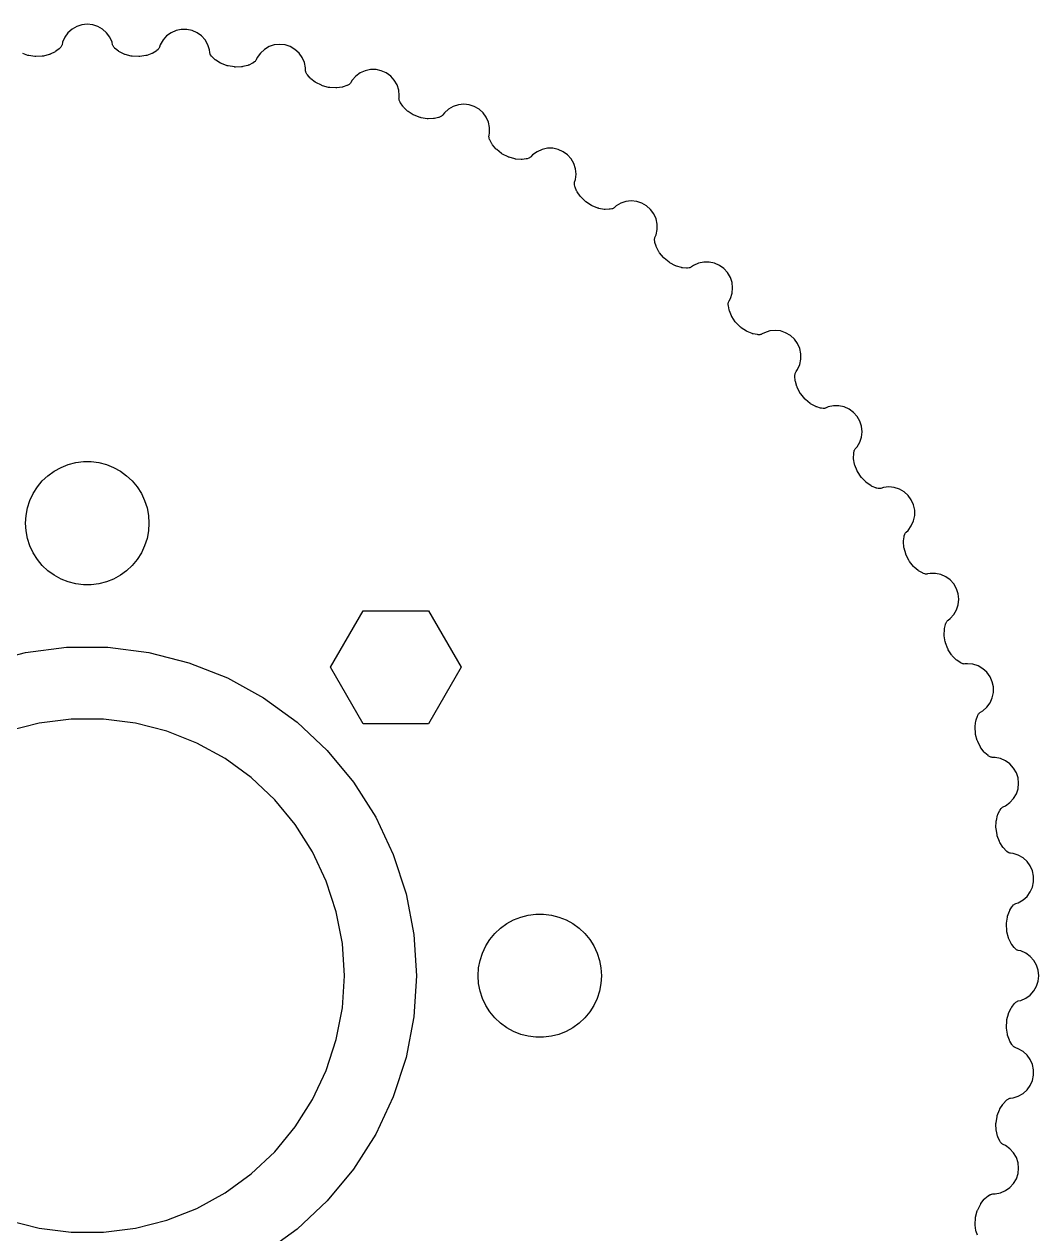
# Model space of a CAD drawing. Header units: metres. Extents: x -46 to 146, y -46 to 46.
# Drawn here: x -3.1 to 46.3, y -12.5 to 46.3 of the extents above; entities that cross this region are included whole.
import ezdxf

# ---------------------------------------------------------------- set-up
doc = ezdxf.new("R2010")
doc.units = ezdxf.units.M

msp = doc.modelspace()

# ---------------------------------------------------------------- linework, layer by layer
for p, q in [((-0.74272, 46.0223), (-0.93903, 45.8455)), ((-0.51395, 46.1544), (-0.74272, 46.0223)), ((-0.2627, 46.236), (-0.51395, 46.1544)), ((0, 46.2636), (-0.2627, 46.236)), ((0.2627, 46.236), (0, 46.2636)), ((0.51395, 46.1544), (0.2627, 46.236)), ((0.74272, 46.0223), (0.51395, 46.1544)), ((0.93903, 45.8455), (0.74272, 46.0223)), ((4.31326, 45.9552), (4.07198, 45.8478)), ((4.57172, 46.0102), (4.31326, 45.9552)), ((4.83585, 46.0102), (4.57172, 46.0102)), ((5.09422, 45.9552), (4.83585, 46.0102)), ((5.3356, 45.8478), (5.09422, 45.9552)), ((-1.20177, 45.3905), (-1.22839, 45.2652)), ((-1.09433, 45.6318), (-1.20177, 45.3905)), ((-0.93903, 45.8455), (-1.09433, 45.6318)), ((1.09433, 45.6318), (0.93903, 45.8455)), ((1.20177, 45.3905), (1.09433, 45.6318)), ((1.22839, 45.2652), (1.20177, 45.3905)), ((3.68149, 45.4962), (3.54941, 45.2674)), ((3.85828, 45.6925), (3.68149, 45.4962)), ((4.07198, 45.8478), (3.85828, 45.6925)), ((5.54927, 45.6925), (5.3356, 45.8478)), ((5.72604, 45.4962), (5.54927, 45.6925)), ((5.85818, 45.2674), (5.72604, 45.4962)), ((-2.89284, 44.7474), (-3.13646, 44.8361)), ((-2.87502, 44.7416), (-2.89284, 44.7474)), ((-2.84431, 44.735), (-2.87502, 44.7416)), ((-2.54857, 44.6908), (-2.84431, 44.735)), ((-2.1864, 44.7047), (-2.49847, 44.6884)), ((-2.16768, 44.7064), (-2.1864, 44.7047)), ((-2.13684, 44.7124), (-2.16768, 44.7064)), ((-1.84734, 44.7873), (-2.13684, 44.7124)), ((-1.82941, 44.7927), (-1.84734, 44.7873)), ((-1.80038, 44.8046), (-1.82941, 44.7927)), ((-1.56735, 44.9183), (-1.80038, 44.8046)), ((-1.5511, 44.927), (-1.56735, 44.9183)), ((-1.52502, 44.9445), (-1.5511, 44.927)), ((-1.37024, 45.0629), (-1.52502, 44.9445)), ((-1.35703, 45.0738), (-1.37024, 45.0629)), ((-1.33481, 45.0959), (-1.35703, 45.0738)), ((-1.28557, 45.1517), (-1.33481, 45.0959)), ((-1.26471, 45.1788), (-1.28557, 45.1517)), ((-1.24901, 45.206), (-1.26471, 45.1788)), ((-1.23683, 45.235), (-1.24901, 45.206)), ((-1.22839, 45.2652), (-1.23683, 45.235)), ((1.23778, 45.2323), (1.22839, 45.2652)), ((1.25027, 45.2035), (1.23778, 45.2323)), ((1.26628, 45.1765), (1.25027, 45.2035)), ((1.28554, 45.1517), (1.26628, 45.1765)), ((1.33478, 45.096), (1.28554, 45.1517)), ((1.34656, 45.0835), (1.33478, 45.096)), ((1.37024, 45.0629), (1.34656, 45.0835)), ((1.52504, 44.9444), (1.37024, 45.0629)), ((1.54005, 44.9338), (1.52504, 44.9444)), ((1.56735, 44.9183), (1.54005, 44.9338)), ((1.80037, 44.8046), (1.56735, 44.9183)), ((1.8175, 44.797), (1.80037, 44.8046)), ((1.84734, 44.7873), (1.8175, 44.797)), ((2.13684, 44.7124), (1.84734, 44.7873)), ((2.15523, 44.7083), (2.13684, 44.7124)), ((2.18642, 44.7047), (2.15523, 44.7083)), ((2.49849, 44.6884), (2.18642, 44.7047)), ((2.84431, 44.735), (2.54857, 44.6908)), ((2.8627, 44.7385), (2.84431, 44.735)), ((2.89282, 44.7474), (2.8627, 44.7385)), ((3.13646, 44.8361), (2.89282, 44.7474)), ((3.15353, 44.843), (3.13646, 44.8361)), ((3.18129, 44.8577), (3.15353, 44.843)), ((3.34761, 44.9593), (3.18129, 44.8577)), ((3.36191, 44.9687), (3.34761, 44.9593)), ((3.38632, 44.9884), (3.36191, 44.9687)), ((3.44112, 45.0387), (3.38632, 44.9884)), ((3.46469, 45.0635), (3.44112, 45.0387)), ((3.48314, 45.0889), (3.46469, 45.0635)), ((3.49826, 45.1164), (3.48314, 45.0889)), ((3.50983, 45.1456), (3.49826, 45.1164)), ((3.54941, 45.2674), (3.50983, 45.1456)), ((5.93977, 45.0162), (5.85818, 45.2674)), ((5.95316, 44.8889), (5.93977, 45.0162)), ((5.95906, 44.8551), (5.95316, 44.8889)), ((5.96848, 44.8252), (5.95906, 44.8551)), ((5.98157, 44.7967), (5.96848, 44.8252)), ((5.99814, 44.77), (5.98157, 44.7967)), ((6.04131, 44.7094), (5.99814, 44.77)), ((6.05171, 44.6958), (6.04131, 44.7094)), ((8.41698, 44.8622), (8.2617, 44.6485)), ((8.61325, 45.0389), (8.41698, 44.8622)), ((8.84207, 45.171), (8.61325, 45.0389)), ((9.09332, 45.2526), (8.84207, 45.171)), ((9.35603, 45.2803), (9.09332, 45.2526)), ((9.61873, 45.2526), (9.35603, 45.2803)), ((9.86996, 45.171), (9.61873, 45.2526)), ((10.0987, 45.0389), (9.86996, 45.171)), ((10.2951, 44.8621), (10.0987, 45.0389)), ((10.4503, 44.6484), (10.2951, 44.8621)), ((-2.52988, 44.6887), (-2.54857, 44.6908)), ((-2.49847, 44.6884), (-2.52988, 44.6887)), ((2.51729, 44.6881), (2.49849, 44.6884)), ((2.54857, 44.6908), (2.51729, 44.6881)), ((6.07312, 44.6728), (6.05171, 44.6958)), ((6.21469, 44.5388), (6.07312, 44.6728)), ((6.22849, 44.5267), (6.21469, 44.5388)), ((6.25401, 44.5084), (6.22849, 44.5267)), ((6.47386, 44.371), (6.25401, 44.5084)), ((6.49011, 44.3617), (6.47386, 44.371)), ((6.51877, 44.3488), (6.49011, 44.3617)), ((6.79886, 44.2441), (6.51877, 44.3488)), ((6.81671, 44.2381), (6.79886, 44.2441)), ((6.84735, 44.2313), (6.81671, 44.2381)), ((7.15601, 44.1824), (6.84735, 44.2313)), ((7.17468, 44.1802), (7.15601, 44.1824)), ((7.20607, 44.1796), (7.17468, 44.1802)), ((7.50482, 44.1927), (7.20607, 44.1796)), ((7.52348, 44.1942), (7.50482, 44.1927)), ((7.55437, 44.1999), (7.52348, 44.1942)), ((7.80594, 44.2626), (7.55437, 44.1999)), ((7.82362, 44.2677), (7.80594, 44.2626)), ((7.85277, 44.2794), (7.82362, 44.2677)), ((8.02881, 44.3631), (7.85277, 44.2794)), ((8.04402, 44.3709), (8.02881, 44.3631)), ((8.07036, 44.388), (8.04402, 44.3709)), ((8.13011, 44.4323), (8.07036, 44.388)), ((8.15616, 44.4545), (8.13011, 44.4323)), ((8.17715, 44.4779), (8.15616, 44.4545)), ((8.19508, 44.5036), (8.17715, 44.4779)), ((8.20963, 44.5315), (8.19508, 44.5036)), ((8.2617, 44.6485), (8.20963, 44.5315)), ((10.5578, 44.4072), (10.4503, 44.6484)), ((10.6127, 44.1487), (10.5578, 44.4072)), ((10.6127, 44.0207), (10.6127, 44.1487)), ((10.6151, 43.9865), (10.6127, 44.0207)), ((10.6213, 43.9557), (10.6151, 43.9865)), ((10.6313, 43.926), (10.6213, 43.9557)), ((10.645, 43.8978), (10.6313, 43.926)), ((10.6816, 43.833), (10.645, 43.8978)), ((10.6905, 43.8184), (10.6816, 43.833)), ((10.7094, 43.7933), (10.6905, 43.8184)), ((10.8362, 43.6452), (10.7094, 43.7933)), ((10.8487, 43.6317), (10.8362, 43.6452)), ((10.8722, 43.6109), (10.8487, 43.6317)), ((11.0764, 43.4512), (10.8722, 43.6109)), ((12.8835, 43.5403), (12.8194, 43.4294)), ((13.0603, 43.7366), (12.8835, 43.5403)), ((13.274, 43.8919), (13.0603, 43.7366)), ((13.5152, 43.9993), (13.274, 43.8919)), ((13.7737, 44.0542), (13.5152, 43.9993)), ((14.0379, 44.0542), (13.7737, 44.0542)), ((14.2962, 43.9993), (14.0379, 44.0542)), ((14.5376, 43.8919), (14.2962, 43.9993)), ((14.7513, 43.7366), (14.5376, 43.8919)), ((14.928, 43.5403), (14.7513, 43.7366)), ((15.0601, 43.3115), (14.928, 43.5403)), ((11.0916, 43.4402), (11.0764, 43.4512)), ((11.1188, 43.4245), (11.0916, 43.4402)), ((11.3864, 43.291), (11.1188, 43.4245)), ((11.4035, 43.2833), (11.3864, 43.291)), ((11.4333, 43.2732), (11.4035, 43.2833)), ((11.7351, 43.1924), (11.4333, 43.2732)), ((11.7535, 43.1882), (11.7351, 43.1924)), ((11.7846, 43.1843), (11.7535, 43.1882)), ((12.0831, 43.1661), (11.7846, 43.1843)), ((12.1018, 43.1657), (12.0831, 43.1661)), ((12.1331, 43.1681), (12.1018, 43.1657)), ((12.3899, 43.2042), (12.1331, 43.1681)), ((12.408, 43.2074), (12.3899, 43.2042)), ((12.4382, 43.216), (12.408, 43.2074)), ((12.622, 43.2808), (12.4382, 43.216)), ((12.6379, 43.287), (12.622, 43.2808)), ((12.6659, 43.3013), (12.6379, 43.287)), ((12.73, 43.3391), (12.6659, 43.3013)), ((12.7582, 43.3584), (12.73, 43.3391)), ((12.7816, 43.3795), (12.7582, 43.3584)), ((12.8021, 43.4032), (12.7816, 43.3795)), ((12.8194, 43.4294), (12.8021, 43.4032)), ((15.1418, 43.0602), (15.0601, 43.3115)), ((15.1694, 42.7975), (15.1418, 43.0602)), ((15.1548, 42.636), (15.156, 42.6702)), ((15.1577, 42.6047), (15.1548, 42.636)), ((15.156, 42.6702), (15.1694, 42.7975)), ((15.1646, 42.5741), (15.1577, 42.6047)), ((15.1753, 42.5446), (15.1646, 42.5741)), ((15.2049, 42.4763), (15.1753, 42.5446)), ((15.2122, 42.4609), (15.2049, 42.4763)), ((15.2284, 42.4339), (15.2122, 42.4609)), ((15.339, 42.2735), (15.2284, 42.4339)), ((18.0404, 42.3455), (17.7892, 42.2639)), ((18.3031, 42.3732), (18.0404, 42.3455)), ((18.5659, 42.3455), (18.3031, 42.3732)), ((18.8171, 42.2639), (18.5659, 42.3455)), ((15.35, 42.2587), (15.339, 42.2735)), ((15.3712, 42.2355), (15.35, 42.2587)), ((15.5577, 42.0554), (15.3712, 42.2355)), ((15.5716, 42.0429), (15.5577, 42.0554)), ((15.597, 42.0244), (15.5716, 42.0429)), ((15.8491, 41.8637), (15.597, 42.0244)), ((15.8654, 41.8542), (15.8491, 41.8637)), ((15.8939, 41.8411), (15.8654, 41.8542)), ((16.1857, 41.7291), (15.8939, 41.8411)), ((17.1904, 41.771), (17.1228, 41.7401)), ((17.2205, 41.7873), (17.1904, 41.771)), ((17.2459, 41.8058), (17.2205, 41.7873)), ((17.2688, 41.8273), (17.2459, 41.8058)), ((17.2888, 41.8515), (17.2688, 41.8273)), ((17.3641, 41.9551), (17.2888, 41.8515)), ((17.5604, 42.1318), (17.3641, 41.9551)), ((17.7892, 42.2639), (17.5604, 42.1318)), ((19.0459, 42.1318), (18.8171, 42.2639)), ((19.2422, 41.955), (19.0459, 42.1318)), ((19.3974, 41.7414), (19.2422, 41.955)), ((16.2035, 41.723), (16.1857, 41.7291)), ((16.234, 41.7159), (16.2035, 41.723)), ((16.529, 41.6666), (16.234, 41.7159)), ((16.5476, 41.6642), (16.529, 41.6666)), ((16.5789, 41.6633), (16.5476, 41.6642)), ((16.8381, 41.6724), (16.5789, 41.6633)), ((16.8564, 41.6737), (16.8381, 41.6724)), ((16.8874, 41.6791), (16.8564, 41.6737)), ((17.077, 41.7243), (16.8874, 41.6791)), ((17.0935, 41.7289), (17.077, 41.7243)), ((17.1228, 41.7401), (17.0935, 41.7289)), ((19.5049, 41.5), (19.3974, 41.7414)), ((19.5598, 41.2416), (19.5049, 41.5)), ((19.5598, 40.9774), (19.5598, 41.2416)), ((19.5281, 40.787), (19.5284, 40.8184)), ((19.5317, 40.7558), (19.5281, 40.787)), ((19.5284, 40.8184), (19.5332, 40.8522)), ((19.5393, 40.7253), (19.5317, 40.7558)), ((19.5332, 40.8522), (19.5598, 40.9774)), ((19.5616, 40.6543), (19.5393, 40.7253)), ((19.5673, 40.6381), (19.5616, 40.6543)), ((19.5805, 40.6097), (19.5673, 40.6381)), ((19.6738, 40.4385), (19.5805, 40.6097)), ((19.6832, 40.4227), (19.6738, 40.4385)), ((19.7018, 40.3974), (19.6832, 40.4227)), ((19.8684, 40.1988), (19.7018, 40.3974)), ((19.881, 40.1849), (19.8684, 40.1988)), ((19.9043, 40.1638), (19.881, 40.1849)), ((20.1383, 39.9776), (19.9043, 40.1638)), ((21.8682, 40.0655), (21.6544, 39.9102)), ((22.1095, 40.1729), (21.8682, 40.0655)), ((22.3679, 40.2278), (22.1095, 40.1729)), ((22.6321, 40.2278), (22.3679, 40.2278)), ((22.8905, 40.1729), (22.6321, 40.2278)), ((23.1318, 40.0655), (22.8905, 40.1729)), ((23.3455, 39.9102), (23.1318, 40.0655)), ((20.1534, 39.9665), (20.1383, 39.9776)), ((20.1804, 39.9505), (20.1534, 39.9665)), ((20.4589, 39.8086), (20.1804, 39.9505)), ((20.4759, 39.8007), (20.4589, 39.8086)), ((20.5056, 39.7905), (20.4759, 39.8007)), ((20.7938, 39.7106), (20.5056, 39.7905)), ((20.812, 39.7063), (20.7938, 39.7106)), ((20.8431, 39.7021), (20.812, 39.7063)), ((21.1018, 39.6841), (20.8431, 39.7021)), ((21.1202, 39.6835), (21.1018, 39.6841)), ((21.1515, 39.6855), (21.1202, 39.6835)), ((21.3448, 39.7107), (21.1515, 39.6855)), ((21.3616, 39.7135), (21.3448, 39.7107)), ((21.392, 39.7216), (21.3616, 39.7135)), ((21.4625, 39.7453), (21.392, 39.7216)), ((21.4941, 39.7584), (21.4625, 39.7453)), ((21.5213, 39.7741), (21.4941, 39.7584)), ((21.5463, 39.793), (21.5213, 39.7741)), ((21.5688, 39.815), (21.5463, 39.793)), ((21.6544, 39.9102), (21.5688, 39.815)), ((23.5223, 39.7138), (23.3455, 39.9102)), ((23.6543, 39.4851), (23.5223, 39.7138)), ((23.736, 39.2338), (23.6543, 39.4851)), ((23.7636, 38.9711), (23.736, 39.2338)), ((23.736, 38.7084), (23.7636, 38.9711)), ((23.6845, 38.5223), (23.6881, 38.5535)), ((23.6849, 38.4909), (23.6845, 38.5223)), ((23.6892, 38.4598), (23.6849, 38.4909)), ((23.6881, 38.5535), (23.6964, 38.5867)), ((23.7039, 38.3869), (23.6892, 38.4598)), ((23.6964, 38.5867), (23.736, 38.7084)), ((23.7079, 38.3702), (23.7039, 38.3869)), ((23.7181, 38.3405), (23.7079, 38.3702)), ((23.793, 38.1605), (23.7181, 38.3405)), ((23.8006, 38.1438), (23.793, 38.1605)), ((23.8165, 38.1167), (23.8006, 38.1438)), ((23.9615, 37.9017), (23.8165, 38.1167)), ((23.9725, 37.8866), (23.9615, 37.9017)), ((23.9935, 37.8633), (23.9725, 37.8866)), ((24.2067, 37.6536), (23.9935, 37.8633)), ((24.2206, 37.6409), (24.2067, 37.6536)), ((24.2458, 37.6222), (24.2206, 37.6409)), ((26.1876, 37.6418), (25.9364, 37.5601)), ((26.4503, 37.6694), (26.1876, 37.6418)), ((26.713, 37.6418), (26.4503, 37.6694)), ((26.9643, 37.5601), (26.713, 37.6418)), ((24.5079, 37.452), (24.2458, 37.6222)), ((24.5241, 37.4424), (24.5079, 37.452)), ((24.5525, 37.4291), (24.5241, 37.4424)), ((24.8308, 37.3195), (24.5525, 37.4291)), ((24.8484, 37.3133), (24.8308, 37.3195)), ((24.879, 37.3059), (24.8484, 37.3133)), ((25.1343, 37.2609), (24.879, 37.3059)), ((25.1526, 37.2584), (25.1343, 37.2609)), ((25.1839, 37.2572), (25.1526, 37.2584)), ((25.3788, 37.2621), (25.1839, 37.2572)), ((25.3958, 37.2631), (25.3788, 37.2621)), ((25.4268, 37.268), (25.3958, 37.2631)), ((25.4994, 37.2841), (25.4268, 37.268)), ((25.5323, 37.2938), (25.4994, 37.2841)), ((25.561, 37.3066), (25.5323, 37.2938)), ((25.5878, 37.3228), (25.561, 37.3066)), ((25.6124, 37.3423), (25.5878, 37.3228)), ((25.7076, 37.428), (25.6124, 37.3423)), ((25.9364, 37.5601), (25.7076, 37.428)), ((27.193, 37.4281), (26.9643, 37.5601)), ((27.3894, 37.2513), (27.193, 37.4281)), ((27.5446, 37.0376), (27.3894, 37.2513)), ((27.6521, 36.7962), (27.5446, 37.0376)), ((27.707, 36.5378), (27.6521, 36.7962)), ((27.707, 36.2737), (27.707, 36.5378)), ((27.5883, 35.8661), (27.6, 35.8983)), ((27.6, 35.8983), (27.6521, 36.0153)), ((27.6521, 36.0153), (27.707, 36.2737)), ((27.5785, 35.8042), (27.5815, 35.8355)), ((27.5795, 35.7729), (27.5785, 35.8042)), ((27.5866, 35.6988), (27.5795, 35.7729)), ((27.5815, 35.8355), (27.5883, 35.8661)), ((27.5888, 35.6818), (27.5866, 35.6988)), ((27.5959, 35.6512), (27.5888, 35.6818)), ((27.6515, 35.4644), (27.5959, 35.6512)), ((27.6574, 35.447), (27.6515, 35.4644)), ((27.6703, 35.4184), (27.6574, 35.447)), ((27.792, 35.1895), (27.6703, 35.4184)), ((27.8014, 35.1733), (27.792, 35.1895)), ((27.8198, 35.1478), (27.8014, 35.1733)), ((28.01, 34.9171), (27.8198, 35.1478)), ((28.0225, 34.903), (28.01, 34.9171)), ((28.0456, 34.8817), (28.0225, 34.903)), ((28.2885, 34.6851), (28.0456, 34.8817)), ((28.3035, 34.6738), (28.2885, 34.6851)), ((28.3304, 34.6576), (28.3035, 34.6738)), ((28.5957, 34.5196), (28.3304, 34.6576)), ((28.6126, 34.5115), (28.5957, 34.5196)), ((28.6422, 34.501), (28.6126, 34.5115)), ((28.8915, 34.4296), (28.6422, 34.501)), ((28.9093, 34.4252), (28.8915, 34.4296)), ((28.9404, 34.4207), (28.9093, 34.4252)), ((29.1347, 34.4051), (28.9404, 34.4207)), ((29.1517, 34.4044), (29.1347, 34.4051)), ((29.1831, 34.406), (29.1517, 34.4044)), ((29.257, 34.4144), (29.1831, 34.406)), ((29.2907, 34.4207), (29.257, 34.4144)), ((29.3205, 34.4304), (29.2907, 34.4207)), ((29.349, 34.4437), (29.3205, 34.4304)), ((29.3755, 34.4606), (29.349, 34.4437)), ((29.4791, 34.5358), (29.3755, 34.4606)), ((29.7204, 34.6433), (29.4791, 34.5358)), ((29.9788, 34.6982), (29.7204, 34.6433)), ((30.243, 34.6982), (29.9788, 34.6982)), ((30.5014, 34.6433), (30.243, 34.6982)), ((30.7427, 34.5358), (30.5014, 34.6433)), ((30.9564, 34.3806), (30.7427, 34.5358)), ((31.1332, 34.1842), (30.9564, 34.3806)), ((31.2653, 33.9555), (31.1332, 34.1842)), ((31.3469, 33.7042), (31.2653, 33.9555)), ((31.3745, 33.4415), (31.3469, 33.7042)), ((31.2652, 32.9276), (31.3469, 33.1788)), ((31.3469, 33.1788), (31.3745, 33.4415)), ((31.167, 32.6196), (31.1677, 32.694)), ((31.1674, 32.6026), (31.167, 32.6196)), ((31.1713, 32.5714), (31.1674, 32.6026)), ((31.1677, 32.694), (31.17, 32.7253)), ((31.17, 32.7253), (31.1762, 32.7561)), ((31.207, 32.3798), (31.1713, 32.5714)), ((31.1762, 32.7561), (31.1862, 32.7859)), ((31.1862, 32.7859), (31.2012, 32.8166)), ((31.2012, 32.8166), (31.2652, 32.9276)), ((31.2111, 32.3618), (31.207, 32.3798)), ((31.221, 32.332), (31.2111, 32.3618)), ((31.3181, 32.0916), (31.221, 32.332)), ((31.3257, 32.0746), (31.3181, 32.0916)), ((31.3414, 32.0473), (31.3257, 32.0746)), ((31.5064, 31.7979), (31.3414, 32.0473)), ((31.5173, 31.7826), (31.5064, 31.7979)), ((31.5381, 31.7591), (31.5173, 31.7826)), ((31.7591, 31.5381), (31.5381, 31.7591)), ((31.7729, 31.5253), (31.7591, 31.5381)), ((31.7979, 31.5064), (31.7729, 31.5253)), ((32.0473, 31.3414), (31.7979, 31.5064)), ((32.0633, 31.3317), (32.0473, 31.3414)), ((32.0916, 31.3181), (32.0633, 31.3317)), ((32.332, 31.221), (32.0916, 31.3181)), ((32.3494, 31.2147), (32.332, 31.221)), ((32.3798, 31.207), (32.3494, 31.2147)), ((32.5714, 31.1712), (32.3798, 31.207)), ((32.5883, 31.1687), (32.5714, 31.1712)), ((32.7589, 31.1769), (32.7281, 31.1704)), ((32.7885, 31.1873), (32.7589, 31.1769)), ((32.8166, 31.2012), (32.7885, 31.1873)), ((32.9276, 31.2652), (32.8166, 31.2012)), ((33.1788, 31.3469), (32.9276, 31.2652)), ((33.4415, 31.3745), (33.1788, 31.3469)), ((33.7042, 31.3469), (33.4415, 31.3745)), ((33.9555, 31.2653), (33.7042, 31.3469)), ((34.1842, 31.1332), (33.9555, 31.2653)), ((32.6197, 31.167), (32.5883, 31.1687)), ((32.6941, 31.1677), (32.6197, 31.167)), ((32.7281, 31.1704), (32.6941, 31.1677)), ((34.3806, 30.9564), (34.1842, 31.1332)), ((34.5358, 30.7427), (34.3806, 30.9564)), ((34.6433, 30.5014), (34.5358, 30.7427)), ((34.6982, 30.243), (34.6433, 30.5014)), ((34.6982, 29.9788), (34.6982, 30.243)), ((34.4606, 29.3755), (34.5358, 29.4791)), ((34.5358, 29.4791), (34.6433, 29.7204)), ((34.6433, 29.7204), (34.6982, 29.9788)), ((34.4046, 29.166), (34.406, 29.1832)), ((34.4051, 29.1347), (34.4046, 29.166)), ((34.4207, 28.9404), (34.4051, 29.1347)), ((34.406, 29.1832), (34.4145, 29.2571)), ((34.4145, 29.2571), (34.42, 29.288)), ((34.42, 29.288), (34.4294, 29.318)), ((34.4229, 28.9221), (34.4207, 28.9404)), ((34.4296, 28.8914), (34.4229, 28.9221)), ((34.4294, 29.318), (34.4424, 29.3465)), ((34.501, 28.6422), (34.4296, 28.8914)), ((34.4424, 29.3465), (34.4606, 29.3755)), ((34.5069, 28.6244), (34.501, 28.6422)), ((34.5196, 28.5957), (34.5069, 28.6244)), ((34.6576, 28.3304), (34.5196, 28.5957)), ((34.6669, 28.3141), (34.6576, 28.3304)), ((34.6851, 28.2885), (34.6669, 28.3141)), ((34.8817, 28.0456), (34.6851, 28.2885)), ((34.8941, 28.0314), (34.8817, 28.0456)), ((34.9171, 28.01), (34.8941, 28.0314)), ((35.1479, 27.8198), (34.9171, 28.01)), ((35.1627, 27.8085), (35.1479, 27.8198)), ((35.1895, 27.792), (35.1627, 27.8085)), ((35.4184, 27.6703), (35.1895, 27.792)), ((35.435, 27.6623), (35.4184, 27.6703)), ((35.4645, 27.6514), (35.435, 27.6623)), ((35.6513, 27.5959), (35.4645, 27.6514)), ((36.0153, 27.6521), (35.8983, 27.6)), ((36.2737, 27.707), (36.0153, 27.6521)), ((36.5378, 27.707), (36.2737, 27.707)), ((36.7962, 27.6521), (36.5378, 27.707)), ((37.0376, 27.5446), (36.7962, 27.6521)), ((35.6678, 27.5916), (35.6513, 27.5959)), ((35.6988, 27.5866), (35.6678, 27.5916)), ((35.7728, 27.5795), (35.6988, 27.5866)), ((35.8071, 27.5786), (35.7728, 27.5795)), ((35.8383, 27.5819), (35.8071, 27.5786)), ((35.8689, 27.5891), (35.8383, 27.5819)), ((35.8983, 27.6), (35.8689, 27.5891)), ((37.2513, 27.3894), (37.0376, 27.5446)), ((37.4281, 27.193), (37.2513, 27.3894)), ((37.5601, 26.9643), (37.4281, 27.193)), ((37.6418, 26.713), (37.5601, 26.9643)), ((37.6694, 26.4503), (37.6418, 26.713)), ((37.428, 25.7076), (37.5601, 25.9364)), ((37.5601, 25.9364), (37.6418, 26.1876)), ((37.6418, 26.1876), (37.6694, 26.4503)), ((37.2572, 25.1839), (37.2621, 25.3788)), ((37.2621, 25.3788), (37.2648, 25.41)), ((37.2648, 25.41), (37.268, 25.4269)), ((37.268, 25.4269), (37.2841, 25.4995)), ((37.2841, 25.4995), (37.2929, 25.5297)), ((37.2929, 25.5297), (37.3053, 25.5585)), ((37.3053, 25.5585), (37.3213, 25.5855)), ((37.3213, 25.5855), (37.3424, 25.6125)), ((37.3424, 25.6125), (37.428, 25.7076)), ((-1.60747, 24.533), (-1.27733, 24.7145)), ((-1.27733, 24.7145), (-0.92705, 24.8532)), ((-0.92705, 24.8532), (-0.56213, 24.9469)), ((-0.56213, 24.9469), (-0.18837, 24.9941)), ((-0.18837, 24.9941), (0.18837, 24.9941)), ((0.18837, 24.9941), (0.56213, 24.9469)), ((0.56213, 24.9469), (0.92705, 24.8532)), ((0.92705, 24.8532), (1.27733, 24.7145)), ((1.27733, 24.7145), (1.60747, 24.533)), ((37.2574, 25.1655), (37.2572, 25.1839)), ((37.261, 25.1343), (37.2574, 25.1655)), ((37.306, 24.879), (37.261, 25.1343)), ((37.3099, 24.8607), (37.306, 24.879)), ((37.3195, 24.8308), (37.3099, 24.8607)), ((37.4291, 24.5525), (37.3195, 24.8308)), ((-2.1869, 24.0536), (-1.91226, 24.3115)), ((-1.91226, 24.3115), (-1.60747, 24.533)), ((1.60747, 24.533), (1.91226, 24.3115)), ((1.91226, 24.3115), (2.1869, 24.0536)), ((37.4366, 24.5353), (37.4291, 24.5525)), ((37.452, 24.5079), (37.4366, 24.5353)), ((37.6222, 24.2458), (37.452, 24.5079)), ((37.6331, 24.2305), (37.6222, 24.2458)), ((37.6536, 24.2067), (37.6331, 24.2305)), ((37.8633, 23.9935), (37.6536, 24.2067)), ((-2.62891, 23.4453), (-2.42705, 23.7634)), ((-2.42705, 23.7634), (-2.1869, 24.0536)), ((2.1869, 24.0536), (2.42705, 23.7634)), ((2.42705, 23.7634), (2.62891, 23.4453)), ((37.8769, 23.9806), (37.8633, 23.9935)), ((37.9018, 23.9615), (37.8769, 23.9806)), ((38.1167, 23.8165), (37.9018, 23.9615)), ((38.1324, 23.8068), (38.1167, 23.8165)), ((38.1605, 23.7929), (38.1324, 23.8068)), ((38.3405, 23.7181), (38.1605, 23.7929)), ((38.3565, 23.7121), (38.3405, 23.7181)), ((38.3868, 23.7039), (38.3565, 23.7121)), ((38.4597, 23.6892), (38.3868, 23.7039)), ((38.4937, 23.6847), (38.4597, 23.6892)), ((38.5251, 23.6847), (38.4937, 23.6847)), ((38.5562, 23.6886), (38.5251, 23.6847)), ((38.5866, 23.6964), (38.5562, 23.6886)), ((38.7084, 23.736), (38.5866, 23.6964)), ((38.9711, 23.7636), (38.7084, 23.736)), ((39.2338, 23.736), (38.9711, 23.7636)), ((39.4851, 23.6543), (39.2338, 23.736)), ((39.7138, 23.5223), (39.4851, 23.6543)), ((-2.90575, 22.7461), (-2.78932, 23.1044)), ((-2.78932, 23.1044), (-2.62891, 23.4453)), ((2.62891, 23.4453), (2.78932, 23.1044)), ((2.78932, 23.1044), (2.90575, 22.7461)), ((39.9102, 23.3455), (39.7138, 23.5223)), ((40.0655, 23.1318), (39.9102, 23.3455)), ((40.1729, 22.8905), (40.0655, 23.1318)), ((-3, 22), (-2.97633, 22.376)), ((-2.97633, 22.376), (-2.90575, 22.7461)), ((2.90575, 22.7461), (2.97633, 22.376)), ((2.97633, 22.376), (3, 22)), ((40.2278, 22.6321), (40.1729, 22.8905)), ((40.1729, 22.1095), (40.2278, 22.3679)), ((40.2278, 22.3679), (40.2278, 22.6321)), ((-2.97633, 21.624), (-3, 22)), ((3, 22), (2.97633, 21.624)), ((39.9101, 21.6544), (40.0655, 21.8682)), ((40.0655, 21.8682), (40.1729, 22.1095)), ((-2.90575, 21.2539), (-2.97633, 21.624)), ((-2.78932, 20.8956), (-2.90575, 21.2539)), ((2.90575, 21.2539), (2.78932, 20.8956)), ((2.97633, 21.624), (2.90575, 21.2539)), ((39.6856, 21.1515), (39.7107, 21.3448)), ((39.7107, 21.3448), (39.7168, 21.3756)), ((39.7168, 21.3756), (39.7216, 21.392)), ((39.7216, 21.392), (39.7453, 21.4626)), ((39.7453, 21.4626), (39.7572, 21.4917)), ((39.7572, 21.4917), (39.7726, 21.519)), ((39.7726, 21.519), (39.7912, 21.5442)), ((39.7912, 21.5442), (39.815, 21.5688)), ((39.815, 21.5688), (39.9101, 21.6544)), ((-2.62891, 20.5547), (-2.78932, 20.8956)), ((2.78932, 20.8956), (2.62891, 20.5547)), ((39.6839, 21.1332), (39.6856, 21.1515)), ((39.6841, 21.1018), (39.6839, 21.1332)), ((39.7021, 20.8431), (39.6841, 21.1018)), ((39.7041, 20.8245), (39.7021, 20.8431)), ((39.7106, 20.7938), (39.7041, 20.8245)), ((39.7905, 20.5056), (39.7106, 20.7938)), ((-2.42705, 20.2366), (-2.62891, 20.5547)), ((-2.1869, 19.9464), (-2.42705, 20.2366)), ((2.42705, 20.2366), (2.1869, 19.9464)), ((2.62891, 20.5547), (2.42705, 20.2366)), ((39.7962, 20.4877), (39.7905, 20.5056)), ((39.8086, 20.4589), (39.7962, 20.4877)), ((39.9505, 20.1804), (39.8086, 20.4589)), ((39.9597, 20.164), (39.9505, 20.1804)), ((39.9776, 20.1383), (39.9597, 20.164)), ((40.1638, 19.9043), (39.9776, 20.1383)), ((-1.91226, 19.6884), (-2.1869, 19.9464)), ((-1.60747, 19.467), (-1.91226, 19.6884)), ((-1.27733, 19.2855), (-1.60747, 19.467)), ((1.60747, 19.467), (1.27733, 19.2855)), ((1.91226, 19.6884), (1.60747, 19.467)), ((2.1869, 19.9464), (1.91226, 19.6884)), ((40.176, 19.8901), (40.1638, 19.9043)), ((40.1988, 19.8684), (40.176, 19.8901)), ((40.3974, 19.7018), (40.1988, 19.8684)), ((40.412, 19.6904), (40.3974, 19.7018)), ((40.4385, 19.6737), (40.412, 19.6904)), ((40.6097, 19.5805), (40.4385, 19.6737)), ((40.6249, 19.5729), (40.6097, 19.5805)), ((40.6542, 19.5616), (40.6249, 19.5729)), ((40.7252, 19.5393), (40.6542, 19.5616)), ((40.7585, 19.5312), (40.7252, 19.5393)), ((40.7897, 19.528), (40.7585, 19.5312)), ((40.8211, 19.5286), (40.7897, 19.528)), ((40.8522, 19.5332), (40.8211, 19.5286)), ((40.9775, 19.5598), (40.8522, 19.5332)), ((41.2416, 19.5598), (40.9775, 19.5598)), ((41.5, 19.5049), (41.2416, 19.5598)), ((41.7414, 19.3974), (41.5, 19.5049)), ((-0.92705, 19.1468), (-1.27733, 19.2855)), ((-0.56213, 19.0531), (-0.92705, 19.1468)), ((-0.18837, 19.0059), (-0.56213, 19.0531)), ((0.18837, 19.0059), (-0.18837, 19.0059)), ((0.56213, 19.0531), (0.18837, 19.0059)), ((0.92705, 19.1468), (0.56213, 19.0531)), ((1.27733, 19.2855), (0.92705, 19.1468)), ((41.955, 19.2422), (41.7414, 19.3974)), ((42.1318, 19.0459), (41.955, 19.2422)), ((42.2639, 18.8171), (42.1318, 19.0459)), ((42.3455, 18.5659), (42.2639, 18.8171)), ((42.3732, 18.3031), (42.3455, 18.5659)), ((42.3455, 18.0404), (42.3732, 18.3031)), ((11.8265, 15), (13.4133, 17.7483)), ((13.4133, 17.7483), (16.5867, 17.7483)), ((16.5867, 17.7483), (18.1735, 15)), ((42.1318, 17.5604), (42.2639, 17.7892)), ((42.2639, 17.7892), (42.3455, 18.0404)), ((41.6791, 16.8873), (41.7243, 17.0769)), ((41.7243, 17.0769), (41.7335, 17.1069)), ((41.7335, 17.1069), (41.7401, 17.1228)), ((41.7401, 17.1228), (41.771, 17.1905)), ((41.771, 17.1905), (41.7858, 17.2181)), ((41.7858, 17.2181), (41.804, 17.2437)), ((41.804, 17.2437), (41.8252, 17.2669)), ((41.8252, 17.2669), (41.8515, 17.2888)), ((41.8515, 17.2888), (41.955, 17.3641)), ((41.955, 17.3641), (42.1318, 17.5604)), ((41.6633, 16.579), (41.6724, 16.8381)), ((41.6634, 16.5602), (41.6633, 16.579)), ((41.6666, 16.529), (41.6634, 16.5602)), ((41.7159, 16.2341), (41.6666, 16.529)), ((41.6724, 16.8381), (41.6755, 16.8693)), ((41.6755, 16.8693), (41.6791, 16.8873)), ((-2.99809, 15.7166), (-1.00464, 15.9684)), ((-1.00464, 15.9684), (1.00464, 15.9684)), ((1.00464, 15.9684), (2.99809, 15.7166)), ((41.7197, 16.2156), (41.7159, 16.2341)), ((41.7291, 16.1857), (41.7197, 16.2156)), ((41.8411, 15.8939), (41.7291, 16.1857)), ((41.8485, 15.8766), (41.8411, 15.8939)), ((-4.94426, 15.2169), (-2.99809, 15.7166)), ((2.99809, 15.7166), (4.94426, 15.2169)), ((41.8637, 15.8491), (41.8485, 15.8766)), ((42.0244, 15.597), (41.8637, 15.8491)), ((42.035, 15.5816), (42.0244, 15.597)), ((42.0554, 15.5576), (42.035, 15.5816)), ((42.2355, 15.3712), (42.0554, 15.5576)), ((42.2488, 15.3584), (42.2355, 15.3712)), ((42.2735, 15.339), (42.2488, 15.3584)), ((42.4339, 15.2284), (42.2735, 15.339)), ((4.94426, 15.2169), (6.81245, 14.4772)), ((13.4133, 12.2517), (11.8265, 15)), ((18.1735, 15), (16.5867, 12.2517)), ((42.4483, 15.2192), (42.4339, 15.2284)), ((42.4763, 15.2049), (42.4483, 15.2192)), ((42.5445, 15.1753), (42.4763, 15.2049)), ((42.5768, 15.1638), (42.5445, 15.1753)), ((42.6075, 15.1573), (42.5768, 15.1638)), ((42.6388, 15.1547), (42.6075, 15.1573)), ((42.6702, 15.156), (42.6388, 15.1547)), ((42.7975, 15.1694), (42.6702, 15.156)), ((43.0602, 15.1418), (42.7975, 15.1694)), ((43.3115, 15.0601), (43.0602, 15.1418)), ((43.5403, 14.928), (43.3115, 15.0601)), ((43.7366, 14.7513), (43.5403, 14.928)), ((43.8919, 14.5376), (43.7366, 14.7513)), ((6.81245, 14.4772), (8.57323, 13.5092)), ((43.9993, 14.2962), (43.8919, 14.5376)), ((44.0542, 14.0379), (43.9993, 14.2962)), ((43.9993, 13.5152), (44.0542, 13.7737)), ((44.0542, 13.7737), (44.0542, 14.0379)), ((8.57323, 13.5092), (10.1988, 12.3282)), ((43.5403, 12.8835), (43.7366, 13.0603)), ((43.7366, 13.0603), (43.8919, 13.274)), ((43.8919, 13.274), (43.9993, 13.5152)), ((-0.78487, 12.4753), (-2.34225, 12.2786)), ((0.78487, 12.4753), (-0.78487, 12.4753)), ((2.34225, 12.2786), (0.78487, 12.4753)), ((43.1681, 12.1331), (43.2042, 12.3898)), ((43.2042, 12.3898), (43.2105, 12.4206)), ((43.2105, 12.4206), (43.216, 12.4382)), ((43.216, 12.4382), (43.2808, 12.622)), ((43.2808, 12.622), (43.2931, 12.6509)), ((43.2931, 12.6509), (43.3013, 12.666)), ((43.3013, 12.666), (43.3391, 12.73)), ((43.3391, 12.73), (43.3568, 12.756)), ((43.3568, 12.756), (43.3775, 12.7796)), ((43.3775, 12.7796), (43.401, 12.8004)), ((43.401, 12.8004), (43.4294, 12.8195)), ((43.4294, 12.8195), (43.5403, 12.8835)), ((-2.34225, 12.2786), (-3.8627, 11.8882)), ((3.8627, 11.8882), (2.34225, 12.2786)), ((5.32224, 11.3103), (3.8627, 11.8882)), ((10.1988, 12.3282), (11.6635, 10.9527)), ((16.5867, 12.2517), (13.4133, 12.2517)), ((43.1661, 12.0831), (43.1662, 12.1145)), ((43.1843, 11.7846), (43.1661, 12.0831)), ((43.1662, 12.1145), (43.1681, 12.1331)), ((43.1862, 11.7659), (43.1843, 11.7846)), ((43.1924, 11.7351), (43.1862, 11.7659)), ((6.69783, 10.5541), (5.32224, 11.3103)), ((43.2732, 11.4333), (43.1924, 11.7351)), ((43.2788, 11.4153), (43.2732, 11.4333)), ((43.291, 11.3864), (43.2788, 11.4153)), ((43.4245, 11.1188), (43.291, 11.3864)), ((11.6635, 10.9527), (12.9443, 9.40456)), ((43.4335, 11.1023), (43.4245, 11.1188)), ((43.4512, 11.0764), (43.4335, 11.1023)), ((43.6109, 10.8721), (43.4512, 11.0764)), ((43.6227, 10.858), (43.6109, 10.8721)), ((43.6452, 10.8362), (43.6227, 10.858)), ((43.7933, 10.7094), (43.6452, 10.8362)), ((43.8066, 10.6987), (43.7933, 10.7094)), ((43.833, 10.6816), (43.8066, 10.6987)), ((43.8977, 10.645), (43.833, 10.6816)), ((43.9286, 10.6303), (43.8977, 10.645)), ((43.9585, 10.6206), (43.9286, 10.6303)), ((43.9893, 10.6147), (43.9585, 10.6206)), ((44.0207, 10.6127), (43.9893, 10.6147)), ((44.1487, 10.6127), (44.0207, 10.6127)), ((44.4072, 10.5578), (44.1487, 10.6127)), ((7.96779, 9.63141), (6.69783, 10.5541)), ((44.6484, 10.4503), (44.4072, 10.5578)), ((44.8621, 10.2951), (44.6484, 10.4503)), ((45.0389, 10.0987), (44.8621, 10.2951)), ((45.171, 9.86996), (45.0389, 10.0987)), ((9.11211, 8.55682), (7.96779, 9.63141)), ((45.2526, 9.61873), (45.171, 9.86996)), ((45.2803, 9.35603), (45.2526, 9.61873)), ((12.9443, 9.40456), (14.0209, 7.70805)), ((45.0389, 8.61325), (45.171, 8.84207)), ((45.171, 8.84207), (45.2526, 9.09332)), ((45.2526, 9.09332), (45.2803, 9.35603)), ((10.1127, 7.34731), (9.11211, 8.55682)), ((44.5315, 8.20961), (44.6484, 8.26169)), ((44.6484, 8.26169), (44.8622, 8.41698)), ((44.8622, 8.41698), (45.0389, 8.61325)), ((14.0209, 7.70805), (14.8764, 5.88998)), ((44.1999, 7.55435), (44.2626, 7.80592)), ((44.2626, 7.80592), (44.2721, 7.83585)), ((44.2721, 7.83585), (44.2794, 7.85275)), ((44.2794, 7.85275), (44.3631, 8.02879)), ((44.3631, 8.02879), (44.3783, 8.05624)), ((44.3783, 8.05624), (44.388, 8.07039)), ((44.388, 8.07039), (44.4324, 8.13016)), ((44.4324, 8.13016), (44.4526, 8.15414)), ((44.4526, 8.15414), (44.4757, 8.17542)), ((44.4757, 8.17542), (44.5013, 8.19362)), ((44.5013, 8.19362), (44.5315, 8.20961)), ((10.9538, 6.02191), (10.1127, 7.34731)), ((44.1794, 7.18724), (44.1796, 7.20605)), ((44.1824, 7.15599), (44.1794, 7.18724)), ((44.1796, 7.20605), (44.1927, 7.50481)), ((44.2313, 6.84734), (44.1824, 7.15599)), ((44.1927, 7.50481), (44.196, 7.53603)), ((44.196, 7.53603), (44.1999, 7.55435)), ((44.2349, 6.82889), (44.2313, 6.84734)), ((44.2441, 6.79884), (44.2349, 6.82889)), ((44.3488, 6.51877), (44.2441, 6.79884)), ((44.3561, 6.50148), (44.3488, 6.51877)), ((44.371, 6.47388), (44.3561, 6.50148)), ((44.5084, 6.254), (44.371, 6.47388)), ((11.6222, 4.60155), (10.9538, 6.02191)), ((14.8764, 5.88998), (15.4973, 3.97903)), ((44.5187, 6.23874), (44.5084, 6.254)), ((44.5388, 6.21463), (44.5187, 6.23874)), ((44.6728, 6.07307), (44.5388, 6.21463)), ((44.685, 6.06107), (44.6728, 6.07307)), ((44.7094, 6.04129), (44.685, 6.06107)), ((44.77, 5.99815), (44.7094, 6.04129)), ((44.7991, 5.98026), (44.77, 5.99815)), ((44.8278, 5.96748), (44.7991, 5.98026)), ((44.8579, 5.9584), (44.8278, 5.96748)), ((44.8888, 5.95317), (44.8579, 5.9584)), ((45.0162, 5.93977), (44.8888, 5.95317)), ((45.2674, 5.85818), (45.0162, 5.93977)), ((45.4962, 5.72604), (45.2674, 5.85818)), ((45.6925, 5.54927), (45.4962, 5.72604)), ((45.8478, 5.3356), (45.6925, 5.54927)), ((45.9552, 5.09422), (45.8478, 5.3356)), ((46.0102, 4.83585), (45.9552, 5.09422)), ((46.0102, 4.57172), (46.0102, 4.83585)), ((12.1073, 3.10861), (11.6222, 4.60155)), ((45.8478, 4.07198), (45.9552, 4.31326)), ((45.9552, 4.31326), (46.0102, 4.57172)), ((15.4973, 3.97903), (15.8738, 2.00533)), ((45.1457, 3.50984), (45.2674, 3.54941)), ((45.2674, 3.54941), (45.4962, 3.68149)), ((45.4962, 3.68149), (45.6925, 3.85828)), ((45.6925, 3.85828), (45.8478, 4.07198)), ((12.4014, 1.56665), (12.1073, 3.10861)), ((21.0729, 2.85316), (21.4379, 2.94685)), ((21.4379, 2.94685), (21.8116, 2.99408)), ((21.8116, 2.99408), (22.1884, 2.99408)), ((22.1884, 2.99408), (22.5621, 2.94685)), ((22.5621, 2.94685), (22.927, 2.85316)), ((44.7474, 2.89284), (44.8361, 3.13646)), ((44.8361, 3.13646), (44.8487, 3.16524)), ((44.8487, 3.16524), (44.8577, 3.18127)), ((44.8577, 3.18127), (44.9593, 3.34761)), ((44.9593, 3.34761), (44.9773, 3.37332)), ((44.9773, 3.37332), (44.9884, 3.38632)), ((44.9884, 3.38632), (45.0388, 3.44113)), ((45.0388, 3.44113), (45.0614, 3.46288)), ((45.0614, 3.46288), (45.0866, 3.48163)), ((45.0866, 3.48163), (45.1139, 3.49706)), ((45.1139, 3.49706), (45.1457, 3.50984)), ((20.0877, 2.31154), (20.3925, 2.53297)), ((20.3925, 2.53297), (20.7227, 2.71448)), ((20.7227, 2.71448), (21.0729, 2.85316)), ((22.927, 2.85316), (23.2773, 2.71448)), ((23.2773, 2.71448), (23.6075, 2.53297)), ((23.6075, 2.53297), (23.9123, 2.31154)), ((44.6884, 2.49847), (44.6887, 2.52988)), ((44.7047, 2.1864), (44.6884, 2.49847)), ((44.6887, 2.52988), (44.6908, 2.54857)), ((44.6908, 2.54857), (44.735, 2.84431)), ((44.735, 2.84431), (44.7416, 2.87502)), ((44.7416, 2.87502), (44.7474, 2.89284)), ((15.8738, 2.00533), (16, 0)), ((19.5729, 1.76335), (19.8131, 2.05363)), ((19.8131, 2.05363), (20.0877, 2.31154)), ((23.9123, 2.31154), (24.1869, 2.05363)), ((24.1869, 2.05363), (24.427, 1.76335)), ((44.7064, 2.16768), (44.7047, 2.1864)), ((44.7124, 2.13684), (44.7064, 2.16768)), ((44.7873, 1.84734), (44.7124, 2.13684)), ((44.7927, 1.82941), (44.7873, 1.84734)), ((44.8046, 1.80038), (44.7927, 1.82941)), ((44.9183, 1.56735), (44.8046, 1.80038)), ((12.5, 0), (12.4014, 1.56665)), ((19.2107, 1.10437), (19.3711, 1.44525)), ((19.3711, 1.44525), (19.5729, 1.76335)), ((24.427, 1.76335), (24.6289, 1.44525)), ((24.6289, 1.44525), (24.7893, 1.10437)), ((44.927, 1.5511), (44.9183, 1.56735)), ((44.9445, 1.52502), (44.927, 1.5511)), ((45.0629, 1.37024), (44.9445, 1.52502)), ((45.0738, 1.35703), (45.0629, 1.37024)), ((45.0959, 1.33481), (45.0738, 1.35703)), ((45.1517, 1.28557), (45.0959, 1.33481)), ((45.1788, 1.26471), (45.1517, 1.28557)), ((45.206, 1.24901), (45.1788, 1.26471)), ((45.235, 1.23683), (45.206, 1.24901)), ((45.2652, 1.22839), (45.235, 1.23683)), ((45.3905, 1.20177), (45.2652, 1.22839)), ((45.6318, 1.09433), (45.3905, 1.20177)), ((19.0237, 0.37599), (19.0942, 0.74606)), ((19.0942, 0.74606), (19.2107, 1.10437)), ((24.7893, 1.10437), (24.9057, 0.74606)), ((24.9057, 0.74606), (24.9763, 0.37599)), ((45.8455, 0.93903), (45.6318, 1.09433)), ((46.0223, 0.74272), (45.8455, 0.93903)), ((46.1544, 0.51395), (46.0223, 0.74272)), ((12.4014, -1.56665), (12.5, 0)), ((16, 0), (15.8738, -2.00533)), ((19, 0), (19.0237, 0.37599)), ((19.0237, -0.37599), (19, 0)), ((24.9763, 0.37599), (25, 0)), ((25, 0), (24.9763, -0.37599)), ((46.236, 0.2627), (46.1544, 0.51395)), ((46.2636, 0), (46.236, 0.2627)), ((46.236, -0.2627), (46.2636, 0)), ((19.0942, -0.74606), (19.0237, -0.37599)), ((24.9763, -0.37599), (24.9057, -0.74606)), ((46.0223, -0.74272), (46.1544, -0.51395)), ((46.1544, -0.51395), (46.236, -0.2627)), ((19.2107, -1.10437), (19.0942, -0.74606)), ((19.3711, -1.44525), (19.2107, -1.10437)), ((24.7893, -1.10437), (24.6289, -1.44525)), ((24.9057, -0.74606), (24.7893, -1.10437)), ((45.3905, -1.20177), (45.6318, -1.09433)), ((45.6318, -1.09433), (45.8455, -0.93903)), ((45.8455, -0.93903), (46.0223, -0.74272)), ((12.1073, -3.10861), (12.4014, -1.56665)), ((19.5729, -1.76335), (19.3711, -1.44525)), ((19.8131, -2.05363), (19.5729, -1.76335)), ((24.427, -1.76335), (24.1869, -2.05363)), ((24.6289, -1.44525), (24.427, -1.76335)), ((44.8046, -1.80037), (44.9183, -1.56735)), ((44.9183, -1.56735), (44.9338, -1.54005)), ((44.9338, -1.54005), (44.9444, -1.52504)), ((44.9444, -1.52504), (45.0629, -1.37024)), ((45.0629, -1.37024), (45.0835, -1.34656)), ((45.0835, -1.34656), (45.096, -1.33478)), ((45.096, -1.33478), (45.1517, -1.28554)), ((45.1517, -1.28554), (45.1765, -1.26628)), ((45.1765, -1.26628), (45.2035, -1.25027)), ((45.2035, -1.25027), (45.2323, -1.23778)), ((45.2323, -1.23778), (45.2652, -1.22839)), ((45.2652, -1.22839), (45.3905, -1.20177)), ((15.8738, -2.00533), (15.4973, -3.97903)), ((20.0877, -2.31154), (19.8131, -2.05363)), ((20.3925, -2.53297), (20.0877, -2.31154)), ((23.9123, -2.31154), (23.6075, -2.53297)), ((24.1869, -2.05363), (23.9123, -2.31154)), ((44.6884, -2.49849), (44.7047, -2.18642)), ((44.7047, -2.18642), (44.7083, -2.15523)), ((44.7083, -2.15523), (44.7124, -2.13684)), ((44.7124, -2.13684), (44.7873, -1.84734)), ((44.7873, -1.84734), (44.797, -1.8175)), ((44.797, -1.8175), (44.8046, -1.80037)), ((20.7227, -2.71448), (20.3925, -2.53297)), ((21.0729, -2.85316), (20.7227, -2.71448)), ((21.4379, -2.94685), (21.0729, -2.85316)), ((22.927, -2.85316), (22.5621, -2.94685)), ((23.2773, -2.71448), (22.927, -2.85316)), ((23.6075, -2.53297), (23.2773, -2.71448)), ((44.6881, -2.51729), (44.6884, -2.49849)), ((44.6908, -2.54857), (44.6881, -2.51729)), ((44.735, -2.84431), (44.6908, -2.54857)), ((44.7385, -2.8627), (44.735, -2.84431)), ((44.7474, -2.89282), (44.7385, -2.8627)), ((44.8361, -3.13646), (44.7474, -2.89282)), ((11.6222, -4.60155), (12.1073, -3.10861)), ((21.8116, -2.99408), (21.4379, -2.94685)), ((22.1884, -2.99408), (21.8116, -2.99408)), ((22.5621, -2.94685), (22.1884, -2.99408)), ((44.843, -3.15353), (44.8361, -3.13646)), ((44.8577, -3.18129), (44.843, -3.15353)), ((44.9593, -3.34761), (44.8577, -3.18129)), ((44.9687, -3.36191), (44.9593, -3.34761)), ((44.9884, -3.38632), (44.9687, -3.36191)), ((45.0387, -3.44112), (44.9884, -3.38632)), ((45.0635, -3.46469), (45.0387, -3.44112)), ((45.0889, -3.48314), (45.0635, -3.46469)), ((45.1164, -3.49826), (45.0889, -3.48314)), ((45.1456, -3.50983), (45.1164, -3.49826)), ((45.2674, -3.54941), (45.1456, -3.50983)), ((15.4973, -3.97903), (14.8764, -5.88998)), ((45.4962, -3.68149), (45.2674, -3.54941)), ((45.6925, -3.85828), (45.4962, -3.68149)), ((45.8478, -4.07198), (45.6925, -3.85828)), ((45.9552, -4.31326), (45.8478, -4.07198)), ((10.9538, -6.02191), (11.6222, -4.60155)), ((46.0102, -4.57172), (45.9552, -4.31326)), ((46.0102, -4.83585), (46.0102, -4.57172)), ((45.8478, -5.3356), (45.9552, -5.09422)), ((45.9552, -5.09422), (46.0102, -4.83585)), ((45.0162, -5.93977), (45.2674, -5.85818)), ((45.2674, -5.85818), (45.4962, -5.72604)), ((45.4962, -5.72604), (45.6925, -5.54927)), ((45.6925, -5.54927), (45.8478, -5.3356)), ((10.1127, -7.34731), (10.9538, -6.02191)), ((14.8764, -5.88998), (14.0209, -7.70805)), ((44.371, -6.47386), (44.5084, -6.25401)), ((44.5084, -6.25401), (44.5267, -6.22849)), ((44.5267, -6.22849), (44.5388, -6.21469)), ((44.5388, -6.21469), (44.6728, -6.07312)), ((44.6728, -6.07312), (44.6958, -6.05171)), ((44.6958, -6.05171), (44.7094, -6.04131)), ((44.7094, -6.04131), (44.77, -5.99814)), ((44.77, -5.99814), (44.7967, -5.98157)), ((44.7967, -5.98157), (44.8252, -5.96848)), ((44.8252, -5.96848), (44.8551, -5.95906)), ((44.8551, -5.95906), (44.8889, -5.95316)), ((44.8889, -5.95316), (45.0162, -5.93977)), ((44.1824, -7.15601), (44.2313, -6.84735)), ((44.2313, -6.84735), (44.2381, -6.81671)), ((44.2381, -6.81671), (44.2441, -6.79886)), ((44.2441, -6.79886), (44.3488, -6.51877)), ((44.3488, -6.51877), (44.3617, -6.49011)), ((44.3617, -6.49011), (44.371, -6.47386)), ((9.11211, -8.55682), (10.1127, -7.34731)), ((44.1796, -7.20607), (44.1802, -7.17468)), ((44.1927, -7.50482), (44.1796, -7.20607)), ((44.1802, -7.17468), (44.1824, -7.15601)), ((44.1942, -7.52348), (44.1927, -7.50482)), ((44.1999, -7.55437), (44.1942, -7.52348)), ((44.2626, -7.80594), (44.1999, -7.55437)), ((14.0209, -7.70805), (12.9443, -9.40456)), ((44.2677, -7.82362), (44.2626, -7.80594)), ((44.2794, -7.85277), (44.2677, -7.82362)), ((44.3631, -8.02881), (44.2794, -7.85277)), ((44.3709, -8.04402), (44.3631, -8.02881)), ((44.388, -8.07036), (44.3709, -8.04402)), ((44.4323, -8.13011), (44.388, -8.07036)), ((44.4545, -8.15616), (44.4323, -8.13011)), ((44.4779, -8.17715), (44.4545, -8.15616)), ((44.5036, -8.19508), (44.4779, -8.17715)), ((44.5315, -8.20963), (44.5036, -8.19508)), ((44.6485, -8.2617), (44.5315, -8.20963)), ((7.96779, -9.63141), (9.11211, -8.55682)), ((44.8622, -8.41698), (44.6485, -8.2617)), ((45.0389, -8.61325), (44.8622, -8.41698)), ((45.171, -8.84207), (45.0389, -8.61325)), ((12.9443, -9.40456), (11.6635, -10.9527)), ((45.2526, -9.09332), (45.171, -8.84207)), ((45.2803, -9.35603), (45.2526, -9.09332)), ((45.2526, -9.61873), (45.2803, -9.35603)), ((6.69783, -10.5541), (7.96779, -9.63141)), ((45.0389, -10.0987), (45.171, -9.86996)), ((45.171, -9.86996), (45.2526, -9.61873)), ((5.32224, -11.3103), (6.69783, -10.5541)), ((44.1487, -10.6127), (44.4072, -10.5578)), ((44.4072, -10.5578), (44.6484, -10.4503)), ((44.6484, -10.4503), (44.8621, -10.2951)), ((44.8621, -10.2951), (45.0389, -10.0987)), ((11.6635, -10.9527), (10.1988, -12.3282)), ((43.291, -11.3864), (43.4245, -11.1188)), ((43.4245, -11.1188), (43.4402, -11.0916)), ((43.4402, -11.0916), (43.4512, -11.0764)), ((43.4512, -11.0764), (43.6109, -10.8722)), ((43.6109, -10.8722), (43.6317, -10.8487)), ((43.6317, -10.8487), (43.6452, -10.8362)), ((43.6452, -10.8362), (43.7933, -10.7094)), ((43.7933, -10.7094), (43.8184, -10.6905)), ((43.8184, -10.6905), (43.833, -10.6816)), ((43.833, -10.6816), (43.8978, -10.645)), ((43.8978, -10.645), (43.926, -10.6313)), ((43.926, -10.6313), (43.9557, -10.6213)), ((43.9557, -10.6213), (43.9865, -10.6151)), ((43.9865, -10.6151), (44.0207, -10.6127)), ((44.0207, -10.6127), (44.1487, -10.6127)), ((3.8627, -11.8882), (5.32224, -11.3103)), ((43.1843, -11.7846), (43.1882, -11.7535)), ((43.1882, -11.7535), (43.1924, -11.7351)), ((43.1924, -11.7351), (43.2732, -11.4333)), ((43.2732, -11.4333), (43.2833, -11.4035)), ((43.2833, -11.4035), (43.291, -11.3864)), ((-3.8627, -11.8882), (-2.34225, -12.2786)), ((-2.34225, -12.2786), (-0.78487, -12.4753)), ((0.78487, -12.4753), (2.34225, -12.2786)), ((2.34225, -12.2786), (3.8627, -11.8882)), ((10.1988, -12.3282), (8.57323, -13.5092)), ((43.1657, -12.1018), (43.1661, -12.0831)), ((43.1681, -12.1331), (43.1657, -12.1018)), ((43.1661, -12.0831), (43.1843, -11.7846)), ((43.2042, -12.3899), (43.1681, -12.1331)), ((-0.78487, -12.4753), (0.78487, -12.4753)), ((43.2074, -12.408), (43.2042, -12.3899)), ((43.216, -12.4382), (43.2074, -12.408)), ((43.2808, -12.622), (43.216, -12.4382))]:
    msp.add_line(p, q)

doc.saveas('drawing.dxf')
